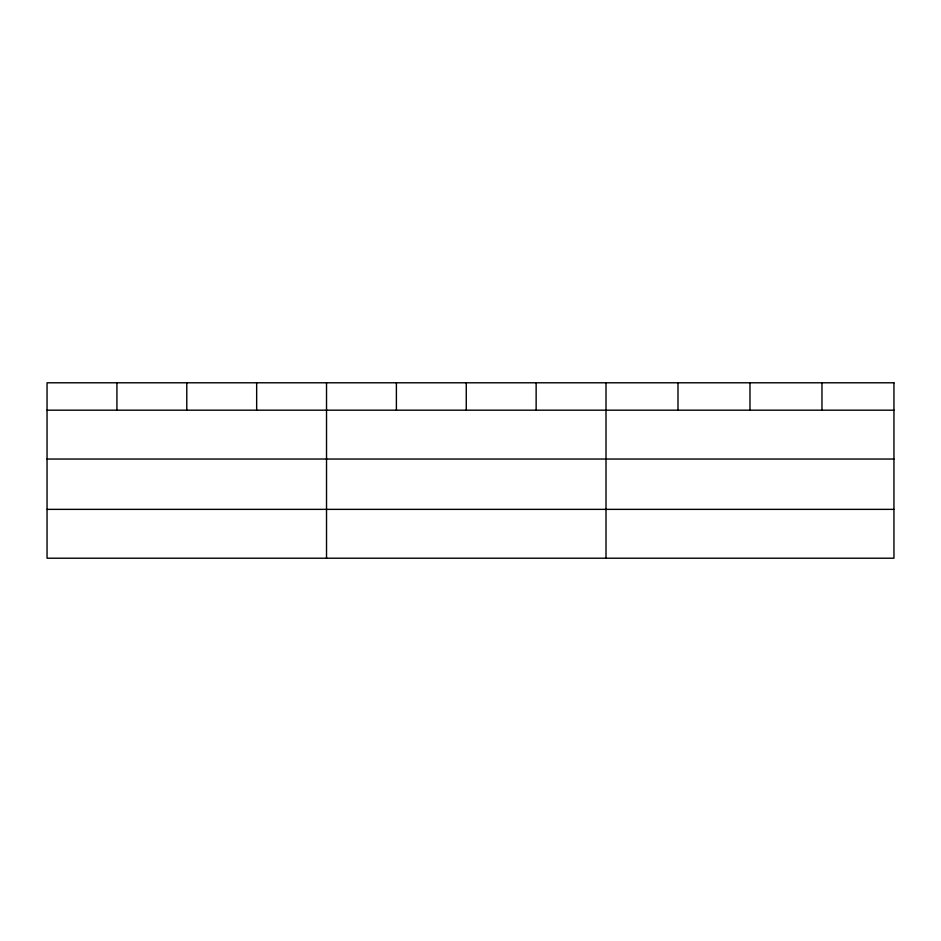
<?xml version="1.0" encoding="UTF-8"?>
<svg xmlns="http://www.w3.org/2000/svg" width="941" height="941" viewBox="0 0 941 941"><rect width="100%" height="100%" fill="white"/><g stroke="black" fill="none" stroke-linecap="round" stroke-linejoin="round"><path stroke-width="1.41" d="M47.05 410.182L893.95 410.182M47.05 459.032L893.95 459.032M47.05 509.363L893.95 509.363M821.963 382.787L821.963 410.182M749.977 382.787L749.977 410.182M677.99 382.787L677.99 410.182M606.004 382.787L606.004 558.213M536.135 382.787L536.135 410.182M466.265 382.787L466.265 410.182M396.396 382.787L396.396 410.182M326.527 382.787L326.527 558.213M256.658 382.787L256.658 410.182M186.789 382.787L186.789 410.182M116.919 382.787L116.919 410.182M893.95 382.787L47.05 382.787L47.05 558.213L893.95 558.213L893.95 382.787"/></g></svg>
